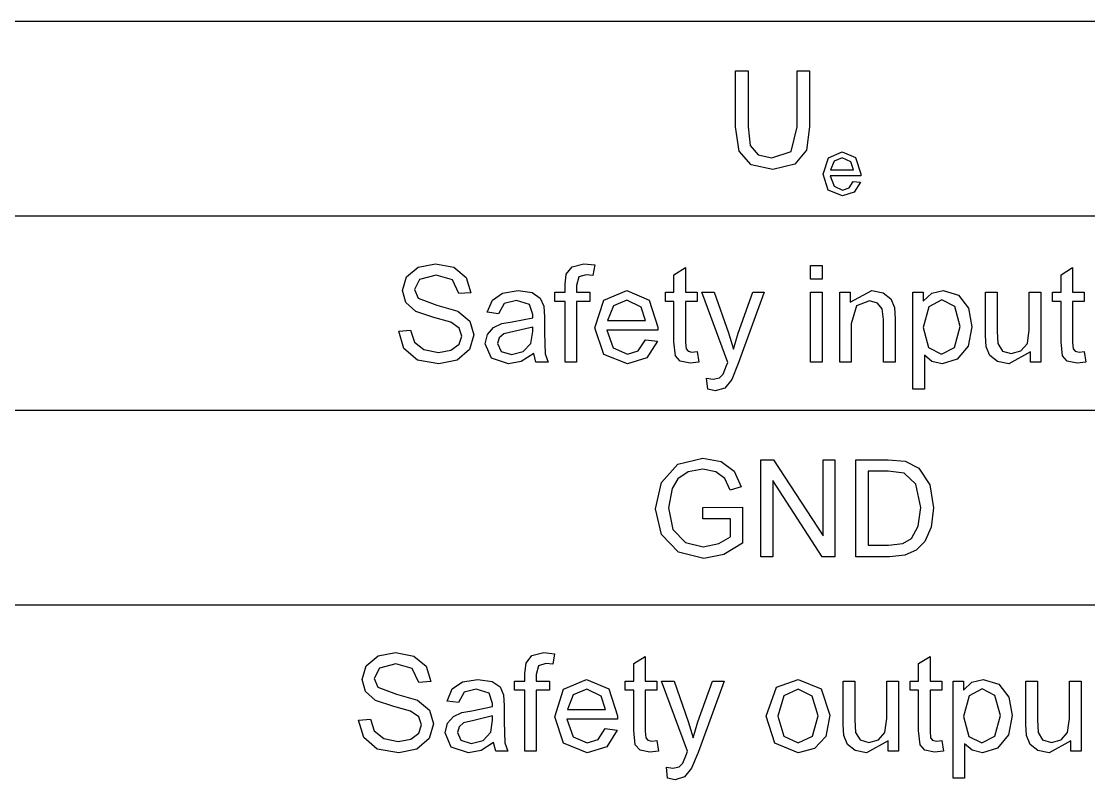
# Model space of a CAD drawing. Extents: x 22 to 299, y 7 to 289.
# Drawn here: x 42.87 to 65.11, y 105.51 to 121.32 of the extents above; entities that cross this region are included whole.
import ezdxf

# ---------------------------------------------------------------- set-up
doc = ezdxf.new("R2010")
doc.units = 0

msp = doc.modelspace()

# ---------------------------------------------------------------- linework, layer by layer
at = {"layer": '1'}
for p, q in [((30.6155, 121.324), (87.156834, 121.324)), ((30.6155, 117.269), (87.156834, 117.269)), ((30.6155, 113.214), (87.156834, 113.214)), ((30.6155, 109.16), (87.156834, 109.16))]:
    msp.add_line(p, q, dxfattribs=at)
at = {"layer": 'Layer 1'}
for p, q in [((57.756008, 119.122005), (57.756008, 120.289202)), ((57.756008, 120.289202), (58.015326, 120.289202)), ((58.015326, 120.289202), (58.015326, 119.123383)), ((59.037897, 120.289202), (59.297216, 120.289202)), ((59.037897, 119.123383), (59.037897, 120.289202)), ((59.297216, 120.289202), (59.297216, 119.122005)), ((57.830863, 118.614887), (57.756008, 119.122005)), ((58.015326, 119.123383), (58.062111, 118.734776)), ((58.916258, 118.609375), (59.037897, 119.123383)), ((59.297216, 119.122005), (59.230381, 118.638314)), ((58.080824, 118.33239), (57.830863, 118.614887)), ((58.062111, 118.734776), (58.225187, 118.543229)), ((58.225187, 118.543229), (58.508567, 118.475705)), ((58.508567, 118.475705), (58.916258, 118.609375)), ((59.230381, 118.638314), (58.98844, 118.34617)), ((59.68863, 118.479559), (59.975751, 118.601929)), ((59.975751, 118.601929), (60.254853, 118.482039)), ((58.53129, 118.234549), (58.080824, 118.33239)), ((58.98844, 118.34617), (58.53129, 118.234549)), ((59.577951, 118.135601), (59.68863, 118.479559)), ((59.809734, 118.410933), (59.735146, 118.227378)), ((59.977355, 118.479559), (59.809734, 118.410933)), ((60.156205, 118.39357), (59.977355, 118.479559)), ((60.210742, 118.227378), (60.156205, 118.39357)), ((60.254853, 118.482039), (60.363125, 118.144696)), ((59.687025, 117.802392), (59.577951, 118.135601)), ((60.362325, 118.105009), (59.727126, 118.105009)), ((59.727126, 118.105009), (59.806526, 117.88342)), ((59.735146, 118.227378), (60.210742, 118.227378)), ((59.735146, 118.227378), (59.735146, 118.227378)), ((60.363125, 118.144696), (60.362325, 118.105009)), ((59.806526, 117.88342), (59.984574, 117.806526)), ((60.120114, 117.849521), (60.209138, 117.986773)), ((60.209138, 117.986773), (60.358313, 117.967756)), ((60.209138, 117.986773), (60.209138, 117.986773)), ((60.358313, 117.967756), (60.227585, 117.75857)), ((59.983772, 117.684156), (59.687025, 117.802392)), ((60.227585, 117.75857), (59.983772, 117.684156)), ((59.984574, 117.806526), (60.120114, 117.849521)), ((50.897942, 115.997179), (51.143894, 116.199751)), ((51.143894, 116.199751), (51.503465, 116.268653)), ((51.503465, 116.268653), (51.887096, 116.195617)), ((51.887096, 116.195617), (52.143741, 115.983399)), ((54.227251, 116.052301), (54.34889, 116.208019)), ((54.34889, 116.208019), (54.594842, 116.268653)), ((54.594842, 116.268653), (54.819407, 116.243848)), ((54.819407, 116.243848), (54.783316, 116.027496)), ((56.471605, 116.039899), (56.710873, 116.188726)), ((56.710873, 116.188726), (56.710873, 115.677475)), ((59.319682, 115.948948), (59.319682, 116.234202)), ((59.319682, 116.234202), (59.560287, 116.234202)), ((59.560287, 116.234202), (59.560287, 115.948948)), ((64.536426, 116.039899), (64.775694, 116.188726)), ((64.775694, 116.188726), (64.775694, 115.677475)), ((50.813731, 115.711926), (50.897942, 115.997179)), ((51.170628, 115.943436), (51.063693, 115.72984)), ((51.514158, 116.033008), (51.170628, 115.943436)), ((51.855015, 115.935168), (51.514158, 116.033008)), ((51.991358, 115.64578), (51.855015, 115.935168)), ((52.143741, 115.983399), (52.239983, 115.665073)), ((54.201855, 115.833193), (54.227251, 116.052301)), ((54.48657, 115.993045), (54.441122, 115.812523)), ((54.641626, 116.041277), (54.48657, 115.993045)), ((54.783316, 116.027496), (54.641626, 116.041277)), ((56.471605, 115.677475), (56.471605, 116.039899)), ((59.560287, 115.948948), (59.319682, 115.948948)), ((64.536426, 115.677475), (64.536426, 116.039899)), ((50.881902, 115.459745), (50.813731, 115.711926)), ((51.063693, 115.72984), (51.139884, 115.550695)), ((52.239983, 115.665073), (51.991358, 115.64578)), ((52.687798, 115.510732), (52.900332, 115.658182)), ((52.900332, 115.658182), (53.222475, 115.710548)), ((53.222475, 115.710548), (53.517885, 115.66645)), ((53.517885, 115.66645), (53.684971, 115.554829)), ((53.98932, 115.48455), (53.98932, 115.677475)), ((53.98932, 115.677475), (54.201855, 115.677475)), ((54.201855, 115.677475), (54.201855, 115.833193)), ((54.441122, 115.812523), (54.441122, 115.677475)), ((54.441122, 115.677475), (54.717818, 115.677475)), ((54.717818, 115.677475), (54.717818, 115.48455)), ((55.009678, 115.506598), (55.488214, 115.710548)), ((55.488214, 115.710548), (55.953384, 115.510733)), ((56.295162, 115.48455), (56.295162, 115.677475)), ((56.295162, 115.677475), (56.471605, 115.677475)), ((56.710873, 115.677475), (56.952815, 115.677475)), ((56.952815, 115.677475), (56.952815, 115.48455)), ((57.590879, 114.211244), (57.052189, 115.677475)), ((57.052189, 115.677475), (57.311508, 115.677475)), ((57.311508, 115.677475), (57.606917, 114.829982)), ((57.808758, 114.82447), (58.112188, 115.677475)), ((58.352792, 115.677475), (57.812768, 114.189195)), ((58.112188, 115.677475), (58.352792, 115.677475)), ((59.319682, 114.214), (59.319682, 115.677475)), ((59.319682, 115.677475), (59.560287, 115.677475)), ((59.560287, 115.677475), (59.560287, 114.214)), ((59.926082, 114.214), (59.926082, 115.677475)), ((59.926082, 115.677475), (60.142626, 115.677475)), ((60.142626, 115.469391), (60.594429, 115.710548)), ((60.142626, 115.677475), (60.142626, 115.469391)), ((60.594429, 115.710548), (60.829687, 115.662316)), ((60.829687, 115.662316), (60.991427, 115.538293)), ((61.448159, 113.653139), (61.448159, 115.677475)), ((61.448159, 115.677475), (61.667377, 115.677475)), ((61.667377, 115.677475), (61.667377, 115.487306)), ((61.667377, 115.487306), (61.842484, 115.654048)), ((61.842484, 115.654048), (62.079079, 115.710548)), ((62.079079, 115.710548), (62.399885, 115.614085)), ((62.96489, 114.770727), (62.96489, 115.677475)), ((62.96489, 115.677475), (63.205494, 115.677475)), ((63.205494, 115.677475), (63.205494, 114.865811)), ((63.875178, 114.893372), (63.875178, 115.677475)), ((63.875178, 115.677475), (64.115783, 115.677475)), ((64.115783, 115.677475), (64.115783, 114.214)), ((64.359983, 115.48455), (64.359983, 115.677475)), ((64.359983, 115.677475), (64.536426, 115.677475)), ((64.775694, 115.677475), (65.017636, 115.677475)), ((65.017636, 115.677475), (65.017636, 115.48455)), ((51.091763, 115.272332), (50.881902, 115.459745)), ((51.139884, 115.550695), (51.530199, 115.406002)), ((52.582199, 115.25993), (52.687798, 115.510732)), ((52.936423, 115.443209), (52.817457, 115.226857)), ((53.187721, 115.50522), (52.936423, 115.443209)), ((53.461743, 115.42116), (53.187721, 115.50522)), ((53.684971, 115.554829), (53.759826, 115.386709)), ((54.201855, 115.48455), (53.98932, 115.48455)), ((54.201855, 114.214), (54.201855, 115.48455)), ((54.717818, 115.48455), (54.441123, 115.48455)), ((54.441123, 115.48455), (54.441123, 114.214)), ((54.825214, 114.933335), (55.009678, 115.506598)), ((55.490888, 115.506598), (55.211519, 115.392221)), ((55.78897, 115.363283), (55.490888, 115.506598)), ((55.953384, 115.510733), (56.133837, 114.948494)), ((56.471605, 115.48455), (56.295162, 115.48455)), ((56.471605, 114.642569), (56.471605, 115.48455)), ((56.952815, 115.48455), (56.710873, 115.48455)), ((56.710873, 115.48455), (56.710873, 114.628789)), ((60.543634, 115.495574), (60.277632, 115.394977)), ((60.710721, 115.450099), (60.543634, 115.495574)), ((60.810973, 115.33021), (60.710721, 115.450099)), ((60.991427, 115.538293), (61.066282, 115.355014)), ((62.056355, 115.516245), (61.783669, 115.367417)), ((62.322357, 115.377063), (62.056355, 115.516245)), ((62.399885, 115.614085), (62.609746, 115.341234)), ((64.536426, 115.48455), (64.359983, 115.48455)), ((64.536426, 114.642569), (64.536426, 115.48455)), ((65.017636, 115.48455), (64.775694, 115.48455)), ((64.775694, 115.48455), (64.775694, 114.628789)), ((51.470048, 115.145553), (51.091763, 115.272332)), ((51.530199, 115.406002), (51.964624, 115.277844)), ((51.964624, 115.277844), (52.21726, 115.071139)), ((52.817457, 115.226857), (52.582199, 115.25993)), ((53.529915, 115.207564), (53.461743, 115.42116)), ((53.528578, 115.142797), (53.529915, 115.207564)), ((53.759826, 115.386709), (53.771857, 115.157955)), ((55.211519, 115.392221), (55.087206, 115.086297)), ((55.879866, 115.086297), (55.78897, 115.363283)), ((60.277632, 115.394977), (60.166686, 115.013261)), ((60.839043, 115.104212), (60.810973, 115.33021)), ((61.066282, 115.355014), (61.079648, 115.113858)), ((61.783669, 115.367417), (61.66604, 114.937469)), ((62.434639, 114.95814), (62.322357, 115.377063)), ((62.609746, 115.341234), (62.680591, 114.956762)), ((51.818925, 115.047712), (51.470048, 115.145553)), ((51.995368, 114.927823), (51.818925, 115.047712)), ((52.21726, 115.071139), (52.298798, 114.784507)), ((52.711858, 114.938847), (52.885628, 115.020151)), ((52.885628, 115.020151), (53.099499, 115.057358)), ((53.099499, 115.057358), (53.528578, 115.142797)), ((53.771857, 115.157955), (53.771857, 114.827226)), ((55.087206, 115.086297), (55.879866, 115.086297)), ((55.087206, 115.086297), (55.087206, 115.086297)), ((60.166686, 115.013261), (60.166686, 114.214)), ((60.839043, 114.214), (60.839043, 115.104212)), ((61.079648, 115.113858), (61.079648, 114.214)), ((50.738876, 114.863055), (50.983491, 114.885104)), ((50.845811, 114.499254), (50.738876, 114.863055)), ((50.738876, 114.863055), (50.738876, 114.863055)), ((50.983491, 114.885104), (51.063693, 114.635679)), ((51.992695, 114.588826), (52.048836, 114.762459)), ((52.048836, 114.762459), (51.995368, 114.927823)), ((52.298798, 114.784507), (52.209239, 114.479961)), ((52.540761, 114.59985), (52.587545, 114.795531)), ((52.587545, 114.795531), (52.711858, 114.938847)), ((52.925729, 114.805178), (52.830824, 114.723874)), ((53.13559, 114.854787), (52.925729, 114.805178)), ((53.528578, 114.948494), (53.13559, 114.854787)), ((53.489814, 114.609497), (53.528578, 114.857543)), ((53.528578, 114.857543), (53.528578, 114.948494)), ((53.771857, 114.827226), (53.78656, 114.38901)), ((55.007005, 114.377987), (54.825214, 114.933335)), ((56.132497, 114.882348), (55.073835, 114.882348)), ((55.073835, 114.882348), (55.206168, 114.513034)), ((56.133837, 114.948494), (56.132497, 114.882348)), ((57.606917, 114.829982), (57.709843, 114.490985)), ((57.709843, 114.490985), (57.808758, 114.82447)), ((61.66604, 114.937469), (61.776986, 114.519924)), ((61.66604, 114.937469), (61.66604, 114.937469)), ((62.319684, 114.524058), (62.434639, 114.95814)), ((62.680591, 114.956762), (62.601726, 114.551619)), ((62.979593, 114.539217), (62.96489, 114.770727)), ((63.205494, 114.865811), (63.220198, 114.603984)), ((63.835077, 114.60674), (63.875178, 114.893372)), ((51.063693, 114.635679), (51.261523, 114.478583)), ((51.824272, 114.464803), (51.992695, 114.588826)), ((52.66641, 114.29806), (52.540761, 114.59985)), ((52.830824, 114.723874), (52.797406, 114.60674)), ((52.797406, 114.60674), (52.869588, 114.441376)), ((53.330747, 114.437242), (53.489814, 114.609497)), ((55.728815, 114.456535), (55.877188, 114.685289)), ((55.877188, 114.685289), (55.877192, 114.685289)), ((55.877192, 114.685289), (56.125817, 114.653594)), ((56.125817, 114.653594), (55.907936, 114.304951)), ((56.501013, 114.349048), (56.471605, 114.642569)), ((56.710873, 114.628789), (56.722903, 114.492363)), ((62.601726, 114.551619), (62.374488, 114.276012)), ((63.053112, 114.35456), (62.979593, 114.539217)), ((63.220198, 114.603984), (63.31644, 114.449644)), ((63.701408, 114.451022), (63.835077, 114.60674)), ((64.565834, 114.349048), (64.536426, 114.642569)), ((64.775694, 114.628789), (64.787724, 114.492363)), ((51.127854, 114.259475), (50.845811, 114.499254)), ((51.261523, 114.478583), (51.562279, 114.419327)), ((51.562279, 114.419327), (51.824272, 114.464803)), ((52.209239, 114.479961), (51.951257, 114.258097)), ((52.869588, 114.441376), (53.083459, 114.37523)), ((53.083459, 114.37523), (53.330747, 114.437242)), ((53.548628, 114.394523), (53.290646, 114.229158)), ((53.596749, 114.214), (53.548628, 114.394523)), ((53.548628, 114.394523), (53.548628, 114.394523)), ((53.78656, 114.38901), (53.848048, 114.214)), ((55.501581, 114.180927), (55.007005, 114.377987)), ((55.206168, 114.513034), (55.502914, 114.384877)), ((55.502914, 114.384877), (55.728815, 114.456535)), ((56.602602, 114.237427), (56.501013, 114.349048)), ((56.722903, 114.492363), (56.764341, 114.444132)), ((56.764341, 114.444132), (56.847215, 114.426218)), ((56.847215, 114.426218), (56.952814, 114.435864)), ((56.952814, 114.435864), (56.987569, 114.216756)), ((56.952814, 114.435864), (56.952814, 114.435864)), ((61.845157, 114.233293), (61.688764, 114.365584)), ((61.688764, 114.365584), (61.688764, 113.653139)), ((61.776986, 114.519924), (62.045661, 114.384877)), ((62.045661, 114.384877), (62.319684, 114.524058)), ((63.214851, 114.230536), (63.053112, 114.35456)), ((63.31644, 114.449644), (63.498231, 114.394523)), ((63.900576, 114.428974), (63.45011, 114.180927)), ((63.498231, 114.394523), (63.701408, 114.451022)), ((63.900576, 114.214), (63.900576, 114.428974)), ((64.667422, 114.237427), (64.565834, 114.349048)), ((64.787724, 114.492363), (64.829162, 114.444132)), ((64.829162, 114.444132), (64.912036, 114.426218)), ((64.912036, 114.426218), (65.017635, 114.435864)), ((65.017635, 114.435864), (65.05239, 114.216756)), ((65.017635, 114.435864), (65.017635, 114.435864)), ((51.57431, 114.179549), (51.127854, 114.259475)), ((51.951257, 114.258097), (51.57431, 114.179549)), ((53.025981, 114.180927), (52.66641, 114.29806)), ((53.290646, 114.229158), (53.025981, 114.180927)), ((53.848048, 114.214), (53.596749, 114.214)), ((54.441123, 114.214), (54.201855, 114.214)), ((55.907936, 114.304951), (55.501581, 114.180927)), ((56.805779, 114.194707), (56.602602, 114.237427)), ((56.987569, 114.216756), (56.805779, 114.194707)), ((57.495972, 113.965953), (57.56949, 114.15061)), ((57.56949, 114.15061), (57.590879, 114.211244)), ((57.812768, 114.189195), (57.677762, 113.857089)), ((59.560287, 114.214), (59.319682, 114.214)), ((60.166686, 114.214), (59.926082, 114.214)), ((61.079648, 114.214), (60.839043, 114.214)), ((62.061702, 114.180927), (61.845157, 114.233293)), ((62.374488, 114.276012), (62.061702, 114.180927)), ((63.45011, 114.180927), (63.214851, 114.230536)), ((64.115783, 114.214), (63.900576, 114.214)), ((64.8706, 114.194707), (64.667422, 114.237427)), ((65.05239, 114.216756), (64.8706, 114.194707)), ((57.177838, 113.650383), (57.151105, 113.883271)), ((57.151105, 113.883271), (57.288784, 113.861223)), ((57.288784, 113.861223), (57.417106, 113.888783)), ((57.417106, 113.888783), (57.495972, 113.965953)), ((57.332895, 113.620066), (57.177838, 113.650383)), ((57.177838, 113.650383), (57.177838, 113.650383)), ((57.530726, 113.677944), (57.332895, 113.620066)), ((57.677762, 113.857089), (57.530726, 113.677944)), ((61.688764, 113.653139), (61.448159, 113.653139)), ((56.209265, 111.710291), (56.554133, 112.090629)), ((56.554133, 112.090629), (57.071433, 112.214653)), ((57.071433, 112.214653), (57.455064, 112.142995)), ((57.455064, 112.142995), (57.725077, 111.945935)), ((58.282938, 110.16), (58.282938, 112.180202)), ((58.282938, 112.180202), (58.54894, 112.180202)), ((58.54894, 112.180202), (59.578195, 110.594082)), ((59.578195, 110.594082), (59.578195, 112.180202)), ((59.578195, 112.180202), (59.82682, 112.180202)), ((59.82682, 112.180202), (59.82682, 110.16)), ((60.262122, 110.16), (60.262122, 112.180202)), ((60.262122, 112.180202), (60.937153, 112.180202)), ((60.937153, 112.180202), (61.28603, 112.151263)), ((61.28603, 112.151263), (61.573419, 112.006569)), ((56.76533, 111.929399), (56.555469, 111.783327)), ((57.07277, 111.985899), (56.76533, 111.929399)), ((57.342782, 111.932155), (57.07277, 111.985899)), ((57.529919, 111.791595), (57.342782, 111.932155)), ((57.725077, 111.945935), (57.87345, 111.615207)), ((60.933143, 111.941801), (60.521441, 111.941801)), ((60.521441, 111.941801), (60.521441, 110.3984)), ((61.268653, 111.90046), (60.933143, 111.941801)), ((61.513268, 111.671706), (61.268653, 111.90046)), ((61.573419, 112.006569), (61.804667, 111.660682)), ((56.0903, 111.160455), (56.209265, 111.710291)), ((56.555469, 111.783327), (56.432493, 111.583512)), ((57.639528, 111.549061), (57.529919, 111.791595)), ((59.560818, 110.16), (58.531563, 111.747498)), ((58.531563, 111.747498), (58.531563, 110.16)), ((61.614857, 111.185259), (61.513268, 111.671706)), ((61.804667, 111.660682), (61.882195, 111.181125)), ((56.432493, 111.583512), (56.357638, 111.176991)), ((57.87345, 111.615207), (57.639528, 111.549061)), ((56.210602, 110.621642), (56.0903, 111.160455)), ((56.357638, 111.176991), (56.447197, 110.724995)), ((57.07277, 111.189393), (57.902857, 111.190772)), ((57.07277, 110.952371), (57.07277, 111.189393)), ((57.902857, 111.190772), (57.902857, 110.44112)), ((61.562725, 110.795275), (61.614857, 111.185259)), ((61.882195, 111.181125), (61.830064, 110.773226)), ((57.648885, 110.952371), (57.07277, 110.952371)), ((57.648885, 110.576167), (57.648885, 110.952371)), ((61.419699, 110.540338), (61.562725, 110.795275)), ((61.830064, 110.773226), (61.696395, 110.478327)), ((56.566163, 110.252328), (56.210602, 110.621642)), ((56.447197, 110.724995), (56.710526, 110.4549)), ((57.405607, 110.432851), (57.648885, 110.576167)), ((61.243256, 110.435607), (61.419699, 110.540338)), ((56.710526, 110.4549), (57.07678, 110.366705)), ((57.07678, 110.366705), (57.405607, 110.432851)), ((57.902857, 110.44112), (57.508532, 110.204097)), ((60.521441, 110.3984), (60.939826, 110.3984)), ((60.939826, 110.3984), (61.243256, 110.435607)), ((61.696395, 110.478327), (61.517278, 110.295048)), ((57.091484, 110.125549), (56.566163, 110.252328)), ((57.508532, 110.204097), (57.091484, 110.125549)), ((58.531563, 110.16), (58.282938, 110.16)), ((59.82682, 110.16), (59.560818, 110.16)), ((60.969233, 110.16), (60.262122, 110.16)), ((61.283356, 110.194451), (60.969233, 110.16)), ((61.517278, 110.295048), (61.283356, 110.194451)), ((50.060442, 107.888179), (50.306394, 108.090751)), ((50.306394, 108.090751), (50.665965, 108.159653)), ((50.665965, 108.159653), (51.049596, 108.086617)), ((51.049596, 108.086617), (51.306241, 107.874399)), ((53.389751, 107.943301), (53.51139, 108.099019)), ((53.51139, 108.099019), (53.757342, 108.159653)), ((53.757342, 108.159653), (53.981907, 108.134848)), ((53.981907, 108.134848), (53.945816, 107.918496)), ((49.976231, 107.602926), (50.060442, 107.888179)), ((50.676658, 107.924008), (50.333128, 107.834436)), ((51.017515, 107.826168), (50.676658, 107.924008)), ((51.306241, 107.874399), (51.402483, 107.556073)), ((53.364355, 107.724193), (53.389751, 107.943301)), ((53.64907, 107.884045), (53.603622, 107.703523)), ((53.804126, 107.932277), (53.64907, 107.884045)), ((53.945816, 107.918496), (53.804126, 107.932277)), ((55.634105, 107.930899), (55.873373, 108.079726)), ((55.634105, 107.568475), (55.634105, 107.930899)), ((55.873373, 108.079726), (55.873373, 107.568475)), ((61.569112, 107.930899), (61.80838, 108.079726)), ((61.569112, 107.568475), (61.569112, 107.930899)), ((61.80838, 108.079726), (61.80838, 107.568475)), ((50.333128, 107.834436), (50.226193, 107.62084)), ((51.153858, 107.53678), (51.017515, 107.826168)), ((53.364355, 107.568475), (53.364355, 107.724193)), ((53.603622, 107.703523), (53.603622, 107.568475)), ((50.044402, 107.350745), (49.976231, 107.602926)), ((50.226193, 107.62084), (50.302384, 107.441695)), ((50.302384, 107.441695), (50.692699, 107.297002)), ((51.402483, 107.556073), (51.153858, 107.53678)), ((51.850298, 107.401732), (52.062832, 107.549182)), ((52.062832, 107.549182), (52.384975, 107.601548)), ((52.384975, 107.601548), (52.680385, 107.55745)), ((52.680385, 107.55745), (52.847471, 107.445829)), ((52.847471, 107.445829), (52.922326, 107.277709)), ((53.15182, 107.37555), (53.15182, 107.568475)), ((53.15182, 107.568475), (53.364355, 107.568475)), ((53.603622, 107.568475), (53.880318, 107.568475)), ((53.880318, 107.568475), (53.880318, 107.37555)), ((54.172178, 107.397598), (54.650714, 107.601548)), ((54.650714, 107.601548), (55.115884, 107.401733)), ((55.457662, 107.37555), (55.457662, 107.568475)), ((55.457662, 107.568475), (55.634105, 107.568475)), ((55.873373, 107.568475), (56.115315, 107.568475)), ((56.115315, 107.568475), (56.115315, 107.37555)), ((56.753379, 106.102244), (56.214689, 107.568475)), ((56.214689, 107.568475), (56.474008, 107.568475)), ((56.474008, 107.568475), (56.769417, 106.720982)), ((56.971258, 106.71547), (57.274688, 107.568475)), ((57.515292, 107.568475), (56.975268, 106.080195)), ((57.274688, 107.568475), (57.515292, 107.568475)), ((58.391287, 106.836737), (58.610505, 107.438939)), ((58.610505, 107.438939), (59.05696, 107.601548)), ((59.05696, 107.601548), (59.535497, 107.40311)), ((59.997576, 106.661727), (59.997576, 107.568475)), ((59.997576, 107.568475), (60.238181, 107.568475)), ((60.238181, 107.568475), (60.238181, 106.756811)), ((60.907864, 106.784372), (60.907864, 107.568475)), ((60.907864, 107.568475), (61.148469, 107.568475)), ((61.148469, 107.568475), (61.148469, 106.105)), ((61.392669, 107.37555), (61.392669, 107.568475)), ((61.392669, 107.568475), (61.569112, 107.568475)), ((61.80838, 107.568475), (62.050322, 107.568475)), ((62.050322, 107.568475), (62.050322, 107.37555)), ((62.286039, 105.544139), (62.286039, 107.568475)), ((62.286039, 107.568475), (62.505257, 107.568475)), ((62.505257, 107.568475), (62.505257, 107.378306)), ((62.505257, 107.378306), (62.680364, 107.545048)), ((62.680364, 107.545048), (62.916958, 107.601548)), ((62.916958, 107.601548), (63.237765, 107.505085)), ((63.237765, 107.505085), (63.447626, 107.232234)), ((63.80277, 106.661727), (63.80277, 107.568475)), ((63.80277, 107.568475), (64.043375, 107.568475)), ((64.043375, 107.568475), (64.043375, 106.756811)), ((64.713059, 106.784372), (64.713059, 107.568475)), ((64.713059, 107.568475), (64.953664, 107.568475)), ((64.953664, 107.568475), (64.953664, 106.105)), ((50.254263, 107.163332), (50.044402, 107.350745)), ((50.692699, 107.297002), (51.127124, 107.168844)), ((51.744699, 107.15093), (51.850298, 107.401732)), ((52.098923, 107.334209), (51.979957, 107.117857)), ((52.350221, 107.39622), (52.098923, 107.334209)), ((52.624243, 107.31216), (52.350221, 107.39622)), ((52.692415, 107.098564), (52.624243, 107.31216)), ((52.922326, 107.277709), (52.934357, 107.048955)), ((53.364355, 107.37555), (53.15182, 107.37555)), ((53.364355, 106.105), (53.364355, 107.37555)), ((53.880318, 107.37555), (53.603623, 107.37555)), ((53.603623, 107.37555), (53.603623, 106.105)), ((53.987714, 106.824335), (54.172178, 107.397598)), ((54.374019, 107.283221), (54.249706, 106.977297)), ((54.653388, 107.397598), (54.374019, 107.283221)), ((54.95147, 107.254283), (54.653388, 107.397598)), ((55.042366, 106.977297), (54.95147, 107.254283)), ((55.115884, 107.401733), (55.296337, 106.839494)), ((55.634105, 107.37555), (55.457662, 107.37555)), ((55.634105, 106.533569), (55.634105, 107.37555)), ((56.115315, 107.37555), (55.873373, 107.37555)), ((55.873373, 107.37555), (55.873373, 106.519789)), ((58.757541, 107.257039), (58.638575, 106.836737)), ((59.05696, 107.39622), (58.757541, 107.257039)), ((59.353707, 107.255661), (59.05696, 107.39622)), ((59.474009, 106.845006), (59.353707, 107.255661)), ((59.535497, 107.40311), (59.721297, 106.857408)), ((61.569112, 107.37555), (61.392669, 107.37555)), ((61.569112, 106.533569), (61.569112, 107.37555)), ((62.050322, 107.37555), (61.80838, 107.37555)), ((61.80838, 107.37555), (61.80838, 106.519789)), ((62.621549, 107.258417), (62.50392, 106.828469)), ((62.894235, 107.407245), (62.621549, 107.258417)), ((63.160237, 107.268063), (62.894235, 107.407245)), ((63.272519, 106.84914), (63.160237, 107.268063)), ((63.447626, 107.232234), (63.518471, 106.847762)), ((50.632548, 107.036553), (50.254263, 107.163332)), ((50.981425, 106.938712), (50.632548, 107.036553)), ((51.127124, 107.168844), (51.37976, 106.962139)), ((51.979957, 107.117857), (51.744699, 107.15093)), ((52.261999, 106.948358), (52.691078, 107.033797)), ((52.691078, 107.033797), (52.692415, 107.098564)), ((52.934357, 107.048955), (52.934357, 106.718226)), ((54.249706, 106.977297), (55.042366, 106.977297)), ((54.249706, 106.977297), (54.249706, 106.977297)), ((49.901376, 106.754055), (50.145991, 106.776104)), ((50.008311, 106.390254), (49.901376, 106.754055)), ((49.901376, 106.754055), (49.901376, 106.754055)), ((50.145991, 106.776104), (50.226193, 106.526679)), ((51.157868, 106.818823), (50.981425, 106.938712)), ((51.211336, 106.653459), (51.157868, 106.818823)), ((51.37976, 106.962139), (51.461298, 106.675507)), ((51.750045, 106.686531), (51.874358, 106.829847)), ((51.874358, 106.829847), (52.048128, 106.911151)), ((52.048128, 106.911151), (52.261999, 106.948358)), ((52.691078, 106.839494), (52.29809, 106.745787)), ((52.691078, 106.748543), (52.691078, 106.839494)), ((54.169505, 106.268987), (53.987714, 106.824335)), ((55.294997, 106.773348), (54.236335, 106.773348)), ((54.236335, 106.773348), (54.368668, 106.404034)), ((55.296337, 106.839494), (55.294997, 106.773348)), ((58.574414, 106.268986), (58.391287, 106.836737)), ((58.391287, 106.836737), (58.391287, 106.836737)), ((58.638575, 106.836737), (58.757541, 106.415058)), ((58.638575, 106.836737), (58.638575, 106.836737)), ((59.355043, 106.416436), (59.474009, 106.845006)), ((59.721297, 106.857408), (59.638422, 106.412302)), ((60.238181, 106.756811), (60.252884, 106.494984)), ((60.867763, 106.49774), (60.907864, 106.784372)), ((62.50392, 106.828469), (62.614866, 106.410924)), ((62.50392, 106.828469), (62.50392, 106.828469)), ((63.157564, 106.415058), (63.272519, 106.84914)), ((63.518471, 106.847762), (63.439606, 106.442619)), ((64.043375, 106.756811), (64.058078, 106.494984)), ((64.672958, 106.49774), (64.713059, 106.784372)), ((51.155195, 106.479826), (51.211336, 106.653459)), ((51.461298, 106.675507), (51.371739, 106.370961)), ((51.703261, 106.49085), (51.750045, 106.686531)), ((51.993324, 106.614874), (51.959906, 106.49774)), ((52.088229, 106.696178), (51.993324, 106.614874)), ((52.29809, 106.745787), (52.088229, 106.696178)), ((52.652314, 106.500497), (52.691078, 106.748543)), ((52.934357, 106.718226), (52.94906, 106.28001)), ((54.891315, 106.347535), (55.039688, 106.576289)), ((55.039688, 106.576289), (55.039692, 106.576289)), ((55.039692, 106.576289), (55.288317, 106.544594)), ((55.288317, 106.544594), (55.070436, 106.195951)), ((55.663513, 106.240048), (55.634105, 106.533569)), ((56.769417, 106.720982), (56.872343, 106.381985)), ((56.872343, 106.381985), (56.971258, 106.71547)), ((60.012279, 106.430217), (59.997576, 106.661727)), ((61.59852, 106.240048), (61.569112, 106.533569)), ((63.817473, 106.430217), (63.80277, 106.661727)), ((50.290354, 106.150475), (50.008311, 106.390254)), ((50.226193, 106.526679), (50.424023, 106.369583)), ((50.424023, 106.369583), (50.724779, 106.310327)), ((50.724779, 106.310327), (50.986772, 106.355803)), ((50.986772, 106.355803), (51.155195, 106.479826)), ((51.371739, 106.370961), (51.113757, 106.149097)), ((51.82891, 106.18906), (51.703261, 106.49085)), ((51.959906, 106.49774), (52.032088, 106.332376)), ((52.032088, 106.332376), (52.245959, 106.26623)), ((52.245959, 106.26623), (52.493247, 106.328242)), ((52.493247, 106.328242), (52.652314, 106.500497)), ((54.368668, 106.404034), (54.665414, 106.275877)), ((54.665414, 106.275877), (54.891315, 106.347535)), ((55.873373, 106.519789), (55.885403, 106.383363)), ((55.885403, 106.383363), (55.926841, 106.335132)), ((55.926841, 106.335132), (56.009715, 106.317218)), ((56.009715, 106.317218), (56.115314, 106.326864)), ((56.115314, 106.326864), (56.150069, 106.107756)), ((56.115314, 106.326864), (56.115314, 106.326864)), ((58.757541, 106.415058), (59.05696, 106.275877)), ((59.05696, 106.275877), (59.355043, 106.416436)), ((59.638422, 106.412302), (59.399154, 106.1615)), ((60.085798, 106.24556), (60.012279, 106.430217)), ((60.252884, 106.494984), (60.349126, 106.340644)), ((60.349126, 106.340644), (60.530917, 106.285523)), ((60.933262, 106.319974), (60.482796, 106.071927)), ((60.530917, 106.285523), (60.734094, 106.342022)), ((60.734094, 106.342022), (60.867763, 106.49774)), ((60.933262, 106.105), (60.933262, 106.319974)), ((61.80838, 106.519789), (61.82041, 106.383363)), ((61.82041, 106.383363), (61.861848, 106.335132)), ((61.861848, 106.335132), (61.944722, 106.317218)), ((61.944722, 106.317218), (62.050321, 106.326864)), ((62.050321, 106.326864), (62.085076, 106.107756)), ((62.050321, 106.326864), (62.050321, 106.326864)), ((62.614866, 106.410924), (62.883541, 106.275877)), ((62.883541, 106.275877), (63.157564, 106.415058)), ((63.439606, 106.442619), (63.212368, 106.167012)), ((63.890992, 106.24556), (63.817473, 106.430217)), ((64.058078, 106.494984), (64.154321, 106.340644)), ((64.154321, 106.340644), (64.336111, 106.285523)), ((64.738455, 106.319974), (64.28799, 106.071927)), ((64.336111, 106.285523), (64.539289, 106.342022)), ((64.539289, 106.342022), (64.672958, 106.49774)), ((64.738455, 106.105), (64.738455, 106.319974)), ((50.73681, 106.070549), (50.290354, 106.150475)), ((51.113757, 106.149097), (50.73681, 106.070549)), ((52.188481, 106.071927), (51.82891, 106.18906)), ((52.453146, 106.120158), (52.188481, 106.071927)), ((52.711128, 106.285523), (52.453146, 106.120158)), ((52.759249, 106.105), (52.711128, 106.285523)), ((52.711128, 106.285523), (52.711128, 106.285523)), ((53.010548, 106.105), (52.759249, 106.105)), ((52.94906, 106.28001), (53.010548, 106.105)), ((53.603623, 106.105), (53.364355, 106.105)), ((54.664081, 106.071927), (54.169505, 106.268987)), ((55.070436, 106.195951), (54.664081, 106.071927)), ((55.765102, 106.128427), (55.663513, 106.240048)), ((55.968279, 106.085707), (55.765102, 106.128427)), ((56.150069, 106.107756), (55.968279, 106.085707)), ((56.73199, 106.04161), (56.753379, 106.102244)), ((59.05696, 106.071927), (58.574414, 106.268986)), ((59.399154, 106.1615), (59.05696, 106.071927)), ((60.247538, 106.121536), (60.085798, 106.24556)), ((60.482796, 106.071927), (60.247538, 106.121536)), ((61.148469, 106.105), (60.933262, 106.105)), ((61.700109, 106.128427), (61.59852, 106.240048)), ((61.903286, 106.085707), (61.700109, 106.128427)), ((62.085076, 106.107756), (61.903286, 106.085707)), ((62.683037, 106.124293), (62.526644, 106.256584)), ((62.526644, 106.256584), (62.526644, 105.544139)), ((62.899581, 106.071927), (62.683037, 106.124293)), ((63.212368, 106.167012), (62.899581, 106.071927)), ((64.052731, 106.121536), (63.890992, 106.24556)), ((64.28799, 106.071927), (64.052731, 106.121536)), ((64.953664, 106.105), (64.738455, 106.105)), ((56.658472, 105.856953), (56.73199, 106.04161)), ((56.975268, 106.080195), (56.840262, 105.748089)), ((56.340338, 105.541383), (56.313605, 105.774271)), ((56.313605, 105.774271), (56.451284, 105.752223)), ((56.451284, 105.752223), (56.579606, 105.779783)), ((56.579606, 105.779783), (56.658472, 105.856953)), ((56.840262, 105.748089), (56.693226, 105.568944)), ((56.495395, 105.511066), (56.340338, 105.541383)), ((56.340338, 105.541383), (56.340338, 105.541383)), ((56.693226, 105.568944), (56.495395, 105.511066)), ((62.526644, 105.544139), (62.286039, 105.544139))]:
    msp.add_line(p, q, dxfattribs=at)

doc.saveas('drawing.dxf')
